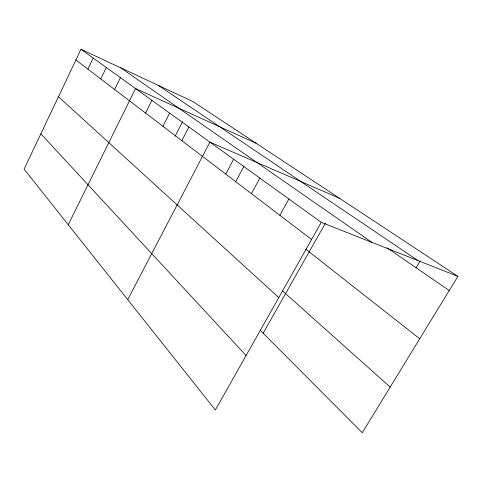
<?xml version="1.0" encoding="UTF-8"?>
<svg xmlns="http://www.w3.org/2000/svg" width="482" height="482" viewBox="0 0 482 482"><rect width="100%" height="100%" fill="white"/><g stroke="black" fill="none" stroke-linecap="round" stroke-linejoin="round"><path stroke-width="0.72" d="M457.9 276.361L192.86 101.533L80.988 49.266L24.1 169.122L215.352 410.007L321.265 222.335L457.9 276.361L362.265 432.734L259.997 330.007M87.911 69.149L93.219 58.075M100.786 78.952L106.317 67.51M114.614 89.477L120.392 77.65M68.245 224.726L135.544 88.561L256.231 143.335M145.564 113.041L151.908 100.352M162.964 126.29L169.634 113.119M175.099 136.267L182.57 121.651M181.865 140.684L188.902 126.995M127.73 299.647L209.911 142.13L339.491 198.259M225.763 174.104L233.656 159.229M235.644 181.847L244.151 165.928M251.435 193.65L259.846 178.093M279.891 215.315L288.887 199.012M263.166 333.195L325.296 223.359M416.074 267.739L420.141 260.937M158.578 85.513L417.954 260.569M387.058 247.796L449.236 290.526M120.639 67.787L371.815 242.319M80.988 49.266L321.265 222.335M75.891 59.997L311.601 239.458M305.648 249.098L419.738 338.762M282.217 290.622L390.179 387.094M58.461 96.719L278.789 297.599M40.856 133.821L246.079 355.553"/></g></svg>
